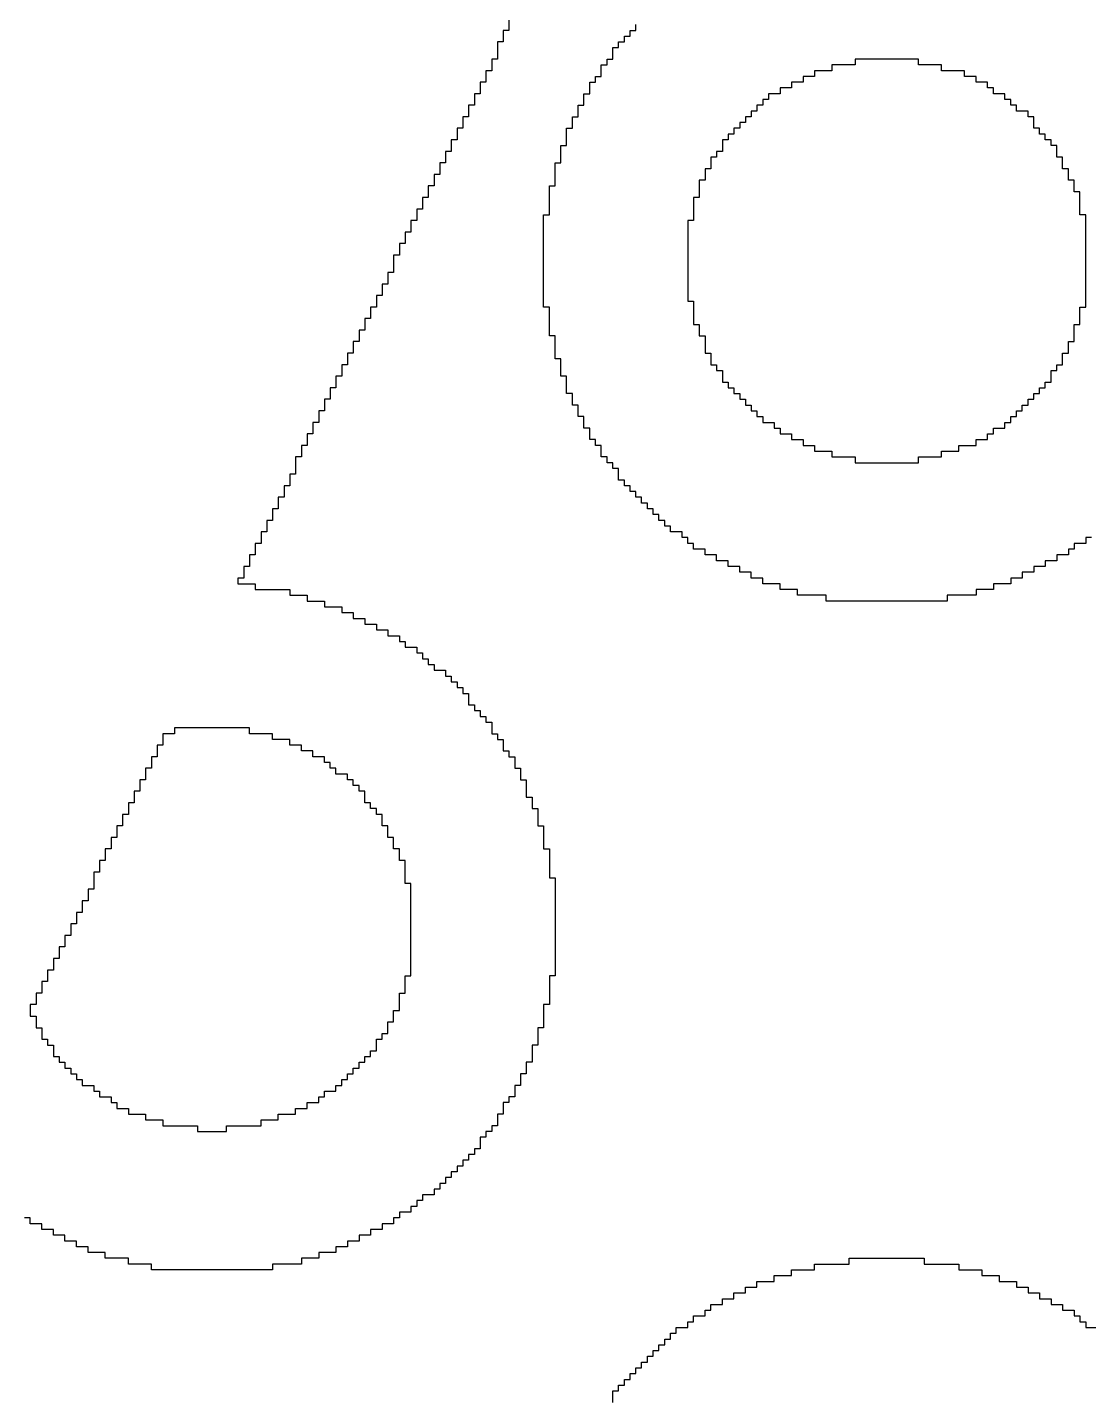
# Model space of a CAD drawing. Header units: inches. Extents: x -0.3 to 9.9, y -0.4 to 5.
# Drawn here: x 2.13596 to 2.16814, y 1.08449 to 1.12612 of the extents above; entities that cross this region are included whole.
import ezdxf

# ---------------------------------------------------------------- set-up
doc = ezdxf.new("R2010")
doc.units = ezdxf.units.IN
doc.header["$MEASUREMENT"] = 0
doc.layers.add('Top Overlay', color=2, linetype='Continuous')

msp = doc.modelspace()

# ---------------------------------------------------------------- linework, layer by layer
at = {"layer": 'Top Overlay'}
for p, q in [((2.150564, 1.126034), (2.150389, 1.126034)), ((2.150389, 1.126034), (2.150389, 1.125684)), ((2.150564, 1.126384), (2.150564, 1.126034)), ((2.154236, 1.125859), (2.154236, 1.126034)), ((2.154236, 1.126034), (2.154411, 1.126034)), ((2.154411, 1.126034), (2.154411, 1.126209)), ((2.150389, 1.125684), (2.150214, 1.125684)), ((2.150214, 1.125684), (2.150214, 1.12516)), ((2.153887, 1.12551), (2.153887, 1.125684)), ((2.153887, 1.125684), (2.154062, 1.125684)), ((2.154062, 1.125684), (2.154062, 1.125859)), ((2.154062, 1.125859), (2.154236, 1.125859)), ((2.153712, 1.12516), (2.153712, 1.12551)), ((2.153712, 1.12551), (2.153887, 1.12551)), ((2.150039, 1.12481), (2.149864, 1.12481)), ((2.149864, 1.12481), (2.149864, 1.12446)), ((2.150214, 1.12516), (2.150039, 1.12516)), ((2.150039, 1.12516), (2.150039, 1.12481)), ((2.153362, 1.124635), (2.153362, 1.124985)), ((2.153362, 1.124985), (2.153537, 1.124985)), ((2.153537, 1.124985), (2.153537, 1.12516)), ((2.153537, 1.12516), (2.153712, 1.12516)), ((2.160358, 1.12481), (2.159833, 1.12481)), ((2.159833, 1.12481), (2.159833, 1.124635)), ((2.161058, 1.124985), (2.160358, 1.124985)), ((2.160358, 1.124985), (2.160358, 1.12481)), ((2.162982, 1.12516), (2.161058, 1.12516)), ((2.161058, 1.12516), (2.161058, 1.124985)), ((2.162982, 1.124985), (2.162982, 1.12516)), ((2.163681, 1.124985), (2.162982, 1.124985)), ((2.163681, 1.12481), (2.163681, 1.124985)), ((2.164381, 1.12481), (2.163681, 1.12481)), ((2.164381, 1.124635), (2.164381, 1.12481)), ((2.149864, 1.12446), (2.149689, 1.12446)), ((2.149689, 1.12446), (2.149689, 1.12411)), ((2.153012, 1.12411), (2.153012, 1.12446)), ((2.153012, 1.12446), (2.153187, 1.12446)), ((2.153187, 1.12446), (2.153187, 1.124635)), ((2.153187, 1.124635), (2.153362, 1.124635)), ((2.159484, 1.12446), (2.159134, 1.12446)), ((2.159134, 1.12446), (2.159134, 1.124285)), ((2.159833, 1.124635), (2.159484, 1.124635)), ((2.159484, 1.124635), (2.159484, 1.12446)), ((2.164731, 1.124635), (2.164381, 1.124635)), ((2.164731, 1.12446), (2.164731, 1.124635)), ((2.165081, 1.12446), (2.164731, 1.12446)), ((2.165081, 1.124285), (2.165081, 1.12446)), ((2.149689, 1.12411), (2.149514, 1.12411)), ((2.149514, 1.12411), (2.149514, 1.123761)), ((2.152837, 1.123761), (2.152837, 1.12411)), ((2.152837, 1.12411), (2.153012, 1.12411)), ((2.158434, 1.123935), (2.158259, 1.123935)), ((2.158259, 1.123935), (2.158259, 1.123761)), ((2.158784, 1.12411), (2.158434, 1.12411)), ((2.158434, 1.12411), (2.158434, 1.123935)), ((2.159134, 1.124285), (2.158784, 1.124285)), ((2.158784, 1.124285), (2.158784, 1.12411)), ((2.165255, 1.124285), (2.165081, 1.124285)), ((2.165255, 1.12411), (2.165255, 1.124285)), ((2.165605, 1.12411), (2.165255, 1.12411)), ((2.165605, 1.123935), (2.165605, 1.12411)), ((2.16578, 1.123935), (2.165605, 1.123935)), ((2.16578, 1.123761), (2.16578, 1.123935)), ((2.149514, 1.123761), (2.149339, 1.123761)), ((2.149339, 1.123761), (2.149339, 1.123411)), ((2.152662, 1.123411), (2.152662, 1.123761)), ((2.152662, 1.123761), (2.152837, 1.123761)), ((2.158084, 1.123586), (2.157909, 1.123586)), ((2.157909, 1.123586), (2.157909, 1.123411)), ((2.158259, 1.123761), (2.158084, 1.123761)), ((2.158084, 1.123761), (2.158084, 1.123586)), ((2.165955, 1.123761), (2.16578, 1.123761)), ((2.165955, 1.123586), (2.165955, 1.123761)), ((2.166305, 1.123586), (2.165955, 1.123586)), ((2.166305, 1.123411), (2.166305, 1.123586)), ((2.149339, 1.123411), (2.149164, 1.123411)), ((2.149164, 1.123411), (2.149164, 1.123061)), ((2.152487, 1.123061), (2.152487, 1.123411)), ((2.152487, 1.123411), (2.152662, 1.123411)), ((2.157735, 1.123236), (2.15756, 1.123236)), ((2.15756, 1.123236), (2.15756, 1.123061)), ((2.157909, 1.123411), (2.157735, 1.123411)), ((2.157735, 1.123411), (2.157735, 1.123236)), ((2.16648, 1.123411), (2.166305, 1.123411)), ((2.16648, 1.123061), (2.16648, 1.123411)), ((2.148989, 1.122711), (2.148814, 1.122711)), ((2.148814, 1.122711), (2.148814, 1.122361)), ((2.149164, 1.123061), (2.148989, 1.123061)), ((2.148989, 1.123061), (2.148989, 1.122711)), ((2.152312, 1.122536), (2.152312, 1.123061)), ((2.152312, 1.123061), (2.152487, 1.123061)), ((2.15721, 1.122711), (2.157035, 1.122711)), ((2.157035, 1.122711), (2.157035, 1.122361)), ((2.157385, 1.122886), (2.15721, 1.122886)), ((2.15721, 1.122886), (2.15721, 1.122711)), ((2.15756, 1.123061), (2.157385, 1.123061)), ((2.157385, 1.123061), (2.157385, 1.122886)), ((2.166655, 1.123061), (2.16648, 1.123061)), ((2.166655, 1.122886), (2.166655, 1.123061)), ((2.166829, 1.122886), (2.166655, 1.122886)), ((2.166829, 1.122711), (2.166829, 1.122886)), ((2.167004, 1.122711), (2.166829, 1.122711)), ((2.167004, 1.122536), (2.167004, 1.122711)), ((2.148814, 1.122361), (2.148639, 1.122361)), ((2.148639, 1.122361), (2.148639, 1.122011)), ((2.152138, 1.122011), (2.152138, 1.122536)), ((2.152138, 1.122536), (2.152312, 1.122536)), ((2.157035, 1.122361), (2.15686, 1.122361)), ((2.15686, 1.122361), (2.15686, 1.122186)), ((2.167179, 1.122536), (2.167004, 1.122536)), ((2.167179, 1.122186), (2.167179, 1.122536)), ((2.148639, 1.122011), (2.148465, 1.122011)), ((2.148465, 1.122011), (2.148465, 1.121662)), ((2.151963, 1.121312), (2.151963, 1.122011)), ((2.151963, 1.122011), (2.152138, 1.122011)), ((2.15686, 1.122186), (2.156685, 1.122186)), ((2.156685, 1.122186), (2.156685, 1.122011)), ((2.156685, 1.122011), (2.156685, 1.121837)), ((2.167354, 1.122186), (2.167179, 1.122186)), ((2.167354, 1.121837), (2.167354, 1.122186)), ((2.148465, 1.121662), (2.14829, 1.121662)), ((2.14829, 1.121662), (2.14829, 1.121312)), ((2.15651, 1.121487), (2.156335, 1.121487)), ((2.156335, 1.121487), (2.156335, 1.120962)), ((2.156685, 1.121837), (2.15651, 1.121837)), ((2.15651, 1.121837), (2.15651, 1.121487)), ((2.167529, 1.121837), (2.167354, 1.121837)), ((2.167529, 1.121487), (2.167529, 1.121837)), ((2.167704, 1.121487), (2.167529, 1.121487)), ((2.167704, 1.121137), (2.167704, 1.121487)), ((2.14829, 1.121312), (2.148115, 1.121312)), ((2.148115, 1.121312), (2.148115, 1.120962)), ((2.151788, 1.120437), (2.151788, 1.121312)), ((2.151788, 1.121312), (2.151963, 1.121312)), ((2.167879, 1.121137), (2.167704, 1.121137)), ((2.167879, 1.120437), (2.167879, 1.121137)), ((2.14794, 1.120612), (2.147765, 1.120612)), ((2.147765, 1.120612), (2.147765, 1.120262)), ((2.148115, 1.120962), (2.14794, 1.120962)), ((2.14794, 1.120962), (2.14794, 1.120612)), ((2.156335, 1.120962), (2.15616, 1.120962)), ((2.15616, 1.120962), (2.15616, 1.120262)), ((2.147765, 1.120262), (2.14759, 1.120262)), ((2.14759, 1.120262), (2.14759, 1.119913)), ((2.151613, 1.117639), (2.151613, 1.120437)), ((2.151613, 1.120437), (2.151788, 1.120437)), ((2.15616, 1.120262), (2.155985, 1.120262)), ((2.155985, 1.120262), (2.155985, 1.117814)), ((2.168054, 1.120437), (2.167879, 1.120437)), ((2.168054, 1.117639), (2.168054, 1.120437)), ((2.14759, 1.119913), (2.147415, 1.119913)), ((2.147415, 1.119913), (2.147415, 1.119563)), ((2.147415, 1.119563), (2.14724, 1.119563)), ((2.14724, 1.119563), (2.14724, 1.119213)), ((2.14724, 1.119213), (2.147065, 1.119213)), ((2.147065, 1.119213), (2.147065, 1.118688)), ((2.147065, 1.118688), (2.146891, 1.118688)), ((2.146891, 1.118688), (2.146891, 1.118338)), ((2.146891, 1.118338), (2.146716, 1.118338)), ((2.146716, 1.118338), (2.146716, 1.117989)), ((2.146716, 1.117989), (2.146541, 1.117989)), ((2.146541, 1.117989), (2.146541, 1.117639)), ((2.155985, 1.117814), (2.15616, 1.117814)), ((2.15616, 1.117814), (2.15616, 1.117114)), ((2.146366, 1.117289), (2.146191, 1.117289)), ((2.146191, 1.117289), (2.146191, 1.116939)), ((2.146541, 1.117639), (2.146366, 1.117639)), ((2.146366, 1.117639), (2.146366, 1.117289)), ((2.151788, 1.117639), (2.151613, 1.117639)), ((2.151788, 1.116764), (2.151788, 1.117639)), ((2.167879, 1.117114), (2.167879, 1.117639)), ((2.167879, 1.117639), (2.168054, 1.117639)), ((2.146191, 1.116939), (2.146016, 1.116939)), ((2.146016, 1.116939), (2.146016, 1.116589)), ((2.15616, 1.117114), (2.156335, 1.117114)), ((2.156335, 1.117114), (2.156335, 1.116764)), ((2.167704, 1.116589), (2.167704, 1.117114)), ((2.167704, 1.117114), (2.167879, 1.117114)), ((2.146016, 1.116589), (2.145841, 1.116589)), ((2.145841, 1.116589), (2.145841, 1.11624)), ((2.151963, 1.116764), (2.151788, 1.116764)), ((2.151963, 1.116065), (2.151963, 1.116764)), ((2.156335, 1.116764), (2.15651, 1.116764)), ((2.15651, 1.116764), (2.15651, 1.11624)), ((2.167529, 1.11624), (2.167529, 1.116589)), ((2.167529, 1.116589), (2.167704, 1.116589)), ((2.145841, 1.11624), (2.145666, 1.11624)), ((2.145666, 1.11624), (2.145666, 1.11589)), ((2.152138, 1.116065), (2.151963, 1.116065)), ((2.152138, 1.11554), (2.152138, 1.116065)), ((2.15651, 1.11624), (2.156685, 1.11624)), ((2.156685, 1.11624), (2.156685, 1.11589)), ((2.167354, 1.11589), (2.167354, 1.11624)), ((2.167354, 1.11624), (2.167529, 1.11624)), ((2.145666, 1.11589), (2.145491, 1.11589)), ((2.145491, 1.11589), (2.145491, 1.11554)), ((2.156685, 1.11589), (2.15686, 1.11589)), ((2.15686, 1.11589), (2.15686, 1.115715)), ((2.15686, 1.115715), (2.157035, 1.115715)), ((2.157035, 1.115715), (2.157035, 1.115365)), ((2.167004, 1.115365), (2.167004, 1.115715)), ((2.167004, 1.115715), (2.167179, 1.115715)), ((2.167179, 1.115715), (2.167179, 1.11589)), ((2.167179, 1.11589), (2.167354, 1.11589)), ((2.145316, 1.11519), (2.145141, 1.11519)), ((2.145141, 1.11519), (2.145141, 1.11484)), ((2.145491, 1.11554), (2.145316, 1.11554)), ((2.145316, 1.11554), (2.145316, 1.11519)), ((2.152312, 1.11554), (2.152138, 1.11554)), ((2.152312, 1.115015), (2.152312, 1.11554)), ((2.157035, 1.115365), (2.15721, 1.115365)), ((2.15721, 1.115365), (2.15721, 1.11519)), ((2.15721, 1.11519), (2.157385, 1.11519)), ((2.157385, 1.11519), (2.157385, 1.115015)), ((2.166655, 1.115015), (2.166655, 1.11519)), ((2.166655, 1.11519), (2.166829, 1.11519)), ((2.166829, 1.11519), (2.166829, 1.115365)), ((2.166829, 1.115365), (2.167004, 1.115365)), ((2.145141, 1.11484), (2.144967, 1.11484)), ((2.144967, 1.11484), (2.144967, 1.114491)), ((2.152487, 1.115015), (2.152312, 1.115015)), ((2.152487, 1.114666), (2.152487, 1.115015)), ((2.157385, 1.115015), (2.15756, 1.115015)), ((2.15756, 1.115015), (2.15756, 1.11484)), ((2.15756, 1.11484), (2.157735, 1.11484)), ((2.157735, 1.11484), (2.157735, 1.114666)), ((2.166305, 1.114666), (2.166305, 1.11484)), ((2.166305, 1.11484), (2.16648, 1.11484)), ((2.16648, 1.11484), (2.16648, 1.115015)), ((2.16648, 1.115015), (2.166655, 1.115015)), ((2.144967, 1.114491), (2.144792, 1.114491)), ((2.144792, 1.114491), (2.144792, 1.114141)), ((2.152662, 1.114666), (2.152487, 1.114666)), ((2.152662, 1.114316), (2.152662, 1.114666)), ((2.157735, 1.114666), (2.157909, 1.114666)), ((2.157909, 1.114666), (2.157909, 1.114491)), ((2.157909, 1.114491), (2.158084, 1.114491)), ((2.158084, 1.114491), (2.158084, 1.114316)), ((2.165955, 1.114316), (2.165955, 1.114491)), ((2.165955, 1.114491), (2.16613, 1.114491)), ((2.16613, 1.114491), (2.16613, 1.114666)), ((2.16613, 1.114666), (2.166305, 1.114666)), ((2.144792, 1.114141), (2.144617, 1.114141)), ((2.144617, 1.114141), (2.144617, 1.113791)), ((2.152837, 1.114316), (2.152662, 1.114316)), ((2.152837, 1.113966), (2.152837, 1.114316)), ((2.153012, 1.113966), (2.152837, 1.113966)), ((2.153012, 1.113616), (2.153012, 1.113966)), ((2.158084, 1.114316), (2.158259, 1.114316)), ((2.158259, 1.114316), (2.158259, 1.114141)), ((2.158259, 1.114141), (2.158609, 1.114141)), ((2.158609, 1.114141), (2.158609, 1.113966)), ((2.158609, 1.113966), (2.158784, 1.113966)), ((2.158784, 1.113966), (2.158784, 1.113791)), ((2.165255, 1.113791), (2.165255, 1.113966)), ((2.165255, 1.113966), (2.165605, 1.113966)), ((2.165605, 1.113966), (2.165605, 1.114141)), ((2.165605, 1.114141), (2.16578, 1.114141)), ((2.16578, 1.114141), (2.16578, 1.114316)), ((2.16578, 1.114316), (2.165955, 1.114316)), ((2.144617, 1.113791), (2.144442, 1.113791)), ((2.144442, 1.113791), (2.144442, 1.113441)), ((2.153187, 1.113616), (2.153012, 1.113616)), ((2.153187, 1.113441), (2.153187, 1.113616)), ((2.158784, 1.113791), (2.159134, 1.113791)), ((2.159134, 1.113791), (2.159134, 1.113616)), ((2.159134, 1.113616), (2.159484, 1.113616)), ((2.159484, 1.113616), (2.159484, 1.113441)), ((2.164731, 1.113441), (2.164731, 1.113616)), ((2.164731, 1.113616), (2.165081, 1.113616)), ((2.165081, 1.113616), (2.165081, 1.113791)), ((2.165081, 1.113791), (2.165255, 1.113791)), ((2.144442, 1.113441), (2.144267, 1.113441)), ((2.144267, 1.113441), (2.144267, 1.113091)), ((2.153362, 1.113441), (2.153187, 1.113441)), ((2.153362, 1.113091), (2.153362, 1.113441)), ((2.159484, 1.113441), (2.159833, 1.113441)), ((2.159833, 1.113441), (2.159833, 1.113266)), ((2.159833, 1.113266), (2.160358, 1.113266)), ((2.160358, 1.113266), (2.160358, 1.113091)), ((2.163681, 1.113091), (2.163681, 1.113266)), ((2.163681, 1.113266), (2.164206, 1.113266)), ((2.164206, 1.113266), (2.164206, 1.113441)), ((2.164206, 1.113441), (2.164731, 1.113441)), ((2.144267, 1.113091), (2.144092, 1.113091)), ((2.144092, 1.113091), (2.144092, 1.112567)), ((2.153537, 1.113091), (2.153362, 1.113091)), ((2.153537, 1.112917), (2.153537, 1.113091)), ((2.153712, 1.112917), (2.153537, 1.112917)), ((2.153712, 1.112742), (2.153712, 1.112917)), ((2.153887, 1.112742), (2.153712, 1.112742)), ((2.153887, 1.112392), (2.153887, 1.112742)), ((2.160358, 1.113091), (2.161058, 1.113091)), ((2.161058, 1.113091), (2.161058, 1.112917)), ((2.161058, 1.112917), (2.162982, 1.112917)), ((2.162982, 1.112917), (2.162982, 1.113091)), ((2.162982, 1.113091), (2.163681, 1.113091)), ((2.144092, 1.112567), (2.143917, 1.112567)), ((2.143917, 1.112567), (2.143917, 1.112217)), ((2.154062, 1.112392), (2.153887, 1.112392)), ((2.154062, 1.112217), (2.154062, 1.112392)), ((2.143742, 1.111867), (2.143567, 1.111867)), ((2.143567, 1.111867), (2.143567, 1.111517)), ((2.143917, 1.112217), (2.143742, 1.112217)), ((2.143742, 1.112217), (2.143742, 1.111867)), ((2.154236, 1.112217), (2.154062, 1.112217)), ((2.154236, 1.112042), (2.154236, 1.112217)), ((2.154411, 1.112042), (2.154236, 1.112042)), ((2.154411, 1.111867), (2.154411, 1.112042)), ((2.154586, 1.111867), (2.154411, 1.111867)), ((2.154586, 1.111692), (2.154586, 1.111867)), ((2.143567, 1.111517), (2.143392, 1.111517)), ((2.143392, 1.111517), (2.143392, 1.111168)), ((2.154761, 1.111692), (2.154586, 1.111692)), ((2.154761, 1.111517), (2.154761, 1.111692)), ((2.154936, 1.111517), (2.154761, 1.111517)), ((2.154936, 1.111342), (2.154936, 1.111517)), ((2.143392, 1.111168), (2.143217, 1.111168)), ((2.143217, 1.111168), (2.143217, 1.110818)), ((2.155111, 1.111342), (2.154936, 1.111342)), ((2.155111, 1.111168), (2.155111, 1.111342)), ((2.155286, 1.111168), (2.155111, 1.111168)), ((2.155286, 1.110993), (2.155286, 1.111168)), ((2.143217, 1.110818), (2.143043, 1.110818)), ((2.143043, 1.110818), (2.143043, 1.110468)), ((2.155461, 1.110993), (2.155286, 1.110993)), ((2.155461, 1.110818), (2.155461, 1.110993)), ((2.155811, 1.110818), (2.155461, 1.110818)), ((2.155811, 1.110643), (2.155811, 1.110818)), ((2.155985, 1.110643), (2.155811, 1.110643)), ((2.155985, 1.110468), (2.155985, 1.110643)), ((2.168229, 1.110643), (2.168054, 1.110643)), ((2.168054, 1.110643), (2.168054, 1.110468)), ((2.143043, 1.110468), (2.142868, 1.110468)), ((2.142868, 1.110468), (2.142868, 1.110118)), ((2.15616, 1.110468), (2.155985, 1.110468)), ((2.15616, 1.110293), (2.15616, 1.110468)), ((2.15651, 1.110293), (2.15616, 1.110293)), ((2.15651, 1.110118), (2.15651, 1.110293)), ((2.167704, 1.110293), (2.167529, 1.110293)), ((2.167529, 1.110293), (2.167529, 1.110118)), ((2.168054, 1.110468), (2.167704, 1.110468)), ((2.167704, 1.110468), (2.167704, 1.110293)), ((2.142868, 1.110118), (2.142693, 1.110118)), ((2.142693, 1.110118), (2.142693, 1.109768)), ((2.15686, 1.110118), (2.15651, 1.110118)), ((2.15686, 1.109943), (2.15686, 1.110118)), ((2.15721, 1.109943), (2.15686, 1.109943)), ((2.15721, 1.109768), (2.15721, 1.109943)), ((2.167179, 1.109943), (2.166829, 1.109943)), ((2.166829, 1.109943), (2.166829, 1.109768)), ((2.167529, 1.110118), (2.167179, 1.110118)), ((2.167179, 1.110118), (2.167179, 1.109943)), ((2.142518, 1.109418), (2.142343, 1.109418)), ((2.142343, 1.109418), (2.142343, 1.109244)), ((2.142693, 1.109768), (2.142518, 1.109768)), ((2.142518, 1.109768), (2.142518, 1.109418)), ((2.15756, 1.109768), (2.15721, 1.109768)), ((2.15756, 1.109593), (2.15756, 1.109768)), ((2.157909, 1.109593), (2.15756, 1.109593)), ((2.157909, 1.109418), (2.157909, 1.109593)), ((2.158259, 1.109418), (2.157909, 1.109418)), ((2.158259, 1.109244), (2.158259, 1.109418)), ((2.16613, 1.109418), (2.16578, 1.109418)), ((2.16578, 1.109418), (2.16578, 1.109244)), ((2.16648, 1.109593), (2.16613, 1.109593)), ((2.16613, 1.109593), (2.16613, 1.109418)), ((2.166829, 1.109768), (2.16648, 1.109768)), ((2.16648, 1.109768), (2.16648, 1.109593)), ((2.142343, 1.109244), (2.142868, 1.109244)), ((2.142868, 1.109244), (2.142868, 1.109069)), ((2.142868, 1.109069), (2.143917, 1.109069)), ((2.143917, 1.109069), (2.143917, 1.108894)), ((2.158784, 1.109244), (2.158259, 1.109244)), ((2.158784, 1.109069), (2.158784, 1.109244)), ((2.159309, 1.109069), (2.158784, 1.109069)), ((2.159309, 1.108894), (2.159309, 1.109069)), ((2.165255, 1.109069), (2.164731, 1.109069)), ((2.164731, 1.109069), (2.164731, 1.108894)), ((2.16578, 1.109244), (2.165255, 1.109244)), ((2.165255, 1.109244), (2.165255, 1.109069)), ((2.143917, 1.108894), (2.144442, 1.108894)), ((2.144442, 1.108894), (2.144442, 1.108719)), ((2.144442, 1.108719), (2.144967, 1.108719)), ((2.144967, 1.108719), (2.144967, 1.108544)), ((2.144967, 1.108544), (2.145491, 1.108544)), ((2.145491, 1.108544), (2.145491, 1.108369)), ((2.160183, 1.108894), (2.159309, 1.108894)), ((2.160183, 1.108719), (2.160183, 1.108894)), ((2.163856, 1.108719), (2.160183, 1.108719)), ((2.164731, 1.108894), (2.163856, 1.108894)), ((2.163856, 1.108894), (2.163856, 1.108719)), ((2.145491, 1.108369), (2.145841, 1.108369)), ((2.145841, 1.108369), (2.145841, 1.108194)), ((2.145841, 1.108194), (2.146191, 1.108194)), ((2.146191, 1.108194), (2.146191, 1.108019)), ((2.146191, 1.108019), (2.146541, 1.108019)), ((2.146541, 1.108019), (2.146541, 1.107844)), ((2.146541, 1.107844), (2.146891, 1.107844)), ((2.146891, 1.107844), (2.146891, 1.107669)), ((2.146891, 1.107669), (2.14724, 1.107669)), ((2.14724, 1.107669), (2.14724, 1.107495)), ((2.14724, 1.107495), (2.147415, 1.107495)), ((2.147415, 1.107495), (2.147415, 1.10732)), ((2.147415, 1.10732), (2.147765, 1.10732)), ((2.147765, 1.10732), (2.147765, 1.107145)), ((2.147765, 1.107145), (2.14794, 1.107145)), ((2.14794, 1.107145), (2.14794, 1.10697)), ((2.14794, 1.10697), (2.148115, 1.10697)), ((2.148115, 1.10697), (2.148115, 1.106795)), ((2.148115, 1.106795), (2.14829, 1.106795)), ((2.14829, 1.106795), (2.14829, 1.10662)), ((2.14829, 1.10662), (2.148639, 1.10662)), ((2.148639, 1.10662), (2.148639, 1.106445)), ((2.148639, 1.106445), (2.148814, 1.106445)), ((2.148814, 1.106445), (2.148814, 1.10627)), ((2.148814, 1.10627), (2.148989, 1.10627)), ((2.148989, 1.10627), (2.148989, 1.106095)), ((2.148989, 1.106095), (2.149164, 1.106095)), ((2.149164, 1.106095), (2.149164, 1.10592)), ((2.149164, 1.10592), (2.149339, 1.10592)), ((2.149339, 1.10592), (2.149339, 1.105571)), ((2.149339, 1.105571), (2.149514, 1.105571)), ((2.149514, 1.105571), (2.149514, 1.105396)), ((2.149514, 1.105396), (2.149689, 1.105396)), ((2.149689, 1.105396), (2.149689, 1.105221)), ((2.149689, 1.105221), (2.149864, 1.105221)), ((2.149864, 1.105221), (2.149864, 1.105046)), ((2.142693, 1.104871), (2.140419, 1.104871)), ((2.140419, 1.104871), (2.140419, 1.104696)), ((2.142693, 1.104696), (2.142693, 1.104871)), ((2.149864, 1.105046), (2.150039, 1.105046)), ((2.150039, 1.105046), (2.150039, 1.104696)), ((2.140419, 1.104696), (2.140069, 1.104696)), ((2.140069, 1.104696), (2.140069, 1.104346)), ((2.143392, 1.104696), (2.142693, 1.104696)), ((2.143392, 1.104521), (2.143392, 1.104696)), ((2.143917, 1.104521), (2.143392, 1.104521)), ((2.143917, 1.104346), (2.143917, 1.104521)), ((2.150039, 1.104696), (2.150214, 1.104696)), ((2.150214, 1.104696), (2.150214, 1.104521)), ((2.150214, 1.104521), (2.150389, 1.104521)), ((2.150389, 1.104521), (2.150389, 1.104171)), ((2.139894, 1.103996), (2.139719, 1.103996)), ((2.139719, 1.103996), (2.139719, 1.103647)), ((2.140069, 1.104346), (2.139894, 1.104346)), ((2.139894, 1.104346), (2.139894, 1.103996)), ((2.144267, 1.104346), (2.143917, 1.104346)), ((2.144267, 1.104171), (2.144267, 1.104346)), ((2.144617, 1.104171), (2.144267, 1.104171)), ((2.144617, 1.103996), (2.144617, 1.104171)), ((2.144967, 1.103996), (2.144617, 1.103996)), ((2.144967, 1.103822), (2.144967, 1.103996)), ((2.150389, 1.104171), (2.150564, 1.104171)), ((2.150564, 1.104171), (2.150564, 1.103996)), ((2.150564, 1.103996), (2.150738, 1.103996)), ((2.150738, 1.103996), (2.150738, 1.103647)), ((2.139719, 1.103647), (2.139544, 1.103647)), ((2.139544, 1.103647), (2.139544, 1.103297)), ((2.145141, 1.103822), (2.144967, 1.103822)), ((2.145141, 1.103647), (2.145141, 1.103822)), ((2.145316, 1.103647), (2.145141, 1.103647)), ((2.145316, 1.103472), (2.145316, 1.103647)), ((2.150738, 1.103647), (2.150913, 1.103647)), ((2.150913, 1.103647), (2.150913, 1.103297)), ((2.139544, 1.103297), (2.13937, 1.103297)), ((2.13937, 1.103297), (2.13937, 1.102947)), ((2.145666, 1.103472), (2.145316, 1.103472)), ((2.145666, 1.103297), (2.145666, 1.103472)), ((2.145841, 1.103297), (2.145666, 1.103297)), ((2.145841, 1.103122), (2.145841, 1.103297)), ((2.146016, 1.103122), (2.145841, 1.103122)), ((2.146016, 1.102947), (2.146016, 1.103122)), ((2.150913, 1.103297), (2.151088, 1.103297)), ((2.151088, 1.103297), (2.151088, 1.102772)), ((2.13937, 1.102947), (2.139195, 1.102947)), ((2.139195, 1.102947), (2.139195, 1.102597)), ((2.146191, 1.102947), (2.146016, 1.102947)), ((2.146191, 1.102597), (2.146191, 1.102947)), ((2.151088, 1.102772), (2.151263, 1.102772)), ((2.151263, 1.102772), (2.151263, 1.102422)), ((2.139195, 1.102597), (2.13902, 1.102597)), ((2.13902, 1.102597), (2.13902, 1.102247)), ((2.146366, 1.102597), (2.146191, 1.102597)), ((2.146366, 1.102422), (2.146366, 1.102597)), ((2.146541, 1.102422), (2.146366, 1.102422)), ((2.146541, 1.102247), (2.146541, 1.102422)), ((2.151263, 1.102422), (2.151438, 1.102422)), ((2.151438, 1.102422), (2.151438, 1.101898)), ((2.138845, 1.101898), (2.13867, 1.101898)), ((2.13867, 1.101898), (2.13867, 1.101548)), ((2.13902, 1.102247), (2.138845, 1.102247)), ((2.138845, 1.102247), (2.138845, 1.101898)), ((2.146716, 1.102247), (2.146541, 1.102247)), ((2.146716, 1.101898), (2.146716, 1.102247)), ((2.146891, 1.101898), (2.146716, 1.101898)), ((2.146891, 1.101548), (2.146891, 1.101898)), ((2.151438, 1.101898), (2.151613, 1.101898)), ((2.151613, 1.101898), (2.151613, 1.101198)), ((2.13867, 1.101548), (2.138495, 1.101548)), ((2.138495, 1.101548), (2.138495, 1.101198)), ((2.147065, 1.101548), (2.146891, 1.101548)), ((2.147065, 1.101198), (2.147065, 1.101548)), ((2.138495, 1.101198), (2.13832, 1.101198)), ((2.13832, 1.101198), (2.13832, 1.100848)), ((2.14724, 1.101198), (2.147065, 1.101198)), ((2.14724, 1.100848), (2.14724, 1.101198)), ((2.151613, 1.101198), (2.151788, 1.101198)), ((2.151788, 1.101198), (2.151788, 1.100323)), ((2.13832, 1.100848), (2.138145, 1.100848)), ((2.138145, 1.100848), (2.138145, 1.100498)), ((2.147415, 1.100848), (2.14724, 1.100848)), ((2.147415, 1.100148), (2.147415, 1.100848)), ((2.138145, 1.100498), (2.13797, 1.100498)), ((2.13797, 1.100498), (2.13797, 1.099974)), ((2.151788, 1.100323), (2.151963, 1.100323)), ((2.151963, 1.100323), (2.151963, 1.09735)), ((2.13797, 1.099974), (2.137796, 1.099974)), ((2.137796, 1.099974), (2.137796, 1.099624)), ((2.14759, 1.100148), (2.147415, 1.100148)), ((2.14759, 1.09735), (2.14759, 1.100148)), ((2.137796, 1.099624), (2.137621, 1.099624)), ((2.137621, 1.099624), (2.137621, 1.099274)), ((2.137621, 1.099274), (2.137446, 1.099274)), ((2.137446, 1.099274), (2.137446, 1.098924)), ((2.137271, 1.098574), (2.137096, 1.098574)), ((2.137096, 1.098574), (2.137096, 1.098225)), ((2.137446, 1.098924), (2.137271, 1.098924)), ((2.137271, 1.098924), (2.137271, 1.098574)), ((2.137096, 1.098225), (2.136921, 1.098225)), ((2.136921, 1.098225), (2.136921, 1.097875)), ((2.136921, 1.097875), (2.136746, 1.097875)), ((2.136746, 1.097875), (2.136746, 1.097525)), ((2.136746, 1.097525), (2.136571, 1.097525)), ((2.136571, 1.097525), (2.136571, 1.097175)), ((2.147415, 1.096825), (2.147415, 1.09735)), ((2.147415, 1.09735), (2.14759, 1.09735)), ((2.151963, 1.09735), (2.151788, 1.09735)), ((2.151788, 1.09735), (2.151788, 1.096476)), ((2.136571, 1.097175), (2.136396, 1.097175)), ((2.136396, 1.097175), (2.136396, 1.096825)), ((2.136221, 1.096476), (2.136046, 1.096476)), ((2.136046, 1.096476), (2.136046, 1.096126)), ((2.136396, 1.096825), (2.136221, 1.096825)), ((2.136221, 1.096825), (2.136221, 1.096476)), ((2.14724, 1.096301), (2.14724, 1.096825)), ((2.14724, 1.096825), (2.147415, 1.096825)), ((2.151788, 1.096476), (2.151613, 1.096476)), ((2.151613, 1.096476), (2.151613, 1.095776)), ((2.136046, 1.096126), (2.136221, 1.096126)), ((2.136221, 1.096126), (2.136221, 1.095776)), ((2.147065, 1.095951), (2.147065, 1.096301)), ((2.147065, 1.096301), (2.14724, 1.096301)), ((2.136221, 1.095776), (2.136396, 1.095776)), ((2.136396, 1.095776), (2.136396, 1.095426)), ((2.146891, 1.095601), (2.146891, 1.095951)), ((2.146891, 1.095951), (2.147065, 1.095951)), ((2.151613, 1.095776), (2.151438, 1.095776)), ((2.151438, 1.095776), (2.151438, 1.095251)), ((2.136396, 1.095426), (2.136571, 1.095426)), ((2.136571, 1.095426), (2.136571, 1.095251)), ((2.136571, 1.095251), (2.136746, 1.095251)), ((2.136746, 1.095251), (2.136746, 1.094901)), ((2.146541, 1.095076), (2.146541, 1.095426)), ((2.146541, 1.095426), (2.146716, 1.095426)), ((2.146716, 1.095426), (2.146716, 1.095601)), ((2.146716, 1.095601), (2.146891, 1.095601)), ((2.151438, 1.095251), (2.151263, 1.095251)), ((2.151263, 1.095251), (2.151263, 1.094726)), ((2.136746, 1.094901), (2.136921, 1.094901)), ((2.136921, 1.094901), (2.136921, 1.094726)), ((2.146191, 1.094726), (2.146191, 1.094901)), ((2.146191, 1.094901), (2.146366, 1.094901)), ((2.146366, 1.094901), (2.146366, 1.095076)), ((2.146366, 1.095076), (2.146541, 1.095076)), ((2.136921, 1.094726), (2.137096, 1.094726)), ((2.137096, 1.094726), (2.137096, 1.094552)), ((2.137096, 1.094552), (2.137271, 1.094552)), ((2.137271, 1.094552), (2.137271, 1.094377)), ((2.137271, 1.094377), (2.137446, 1.094377)), ((2.137446, 1.094377), (2.137446, 1.094202)), ((2.145666, 1.094202), (2.145666, 1.094377)), ((2.145666, 1.094377), (2.145841, 1.094377)), ((2.145841, 1.094377), (2.145841, 1.094552)), ((2.145841, 1.094552), (2.146016, 1.094552)), ((2.146016, 1.094552), (2.146016, 1.094726)), ((2.146016, 1.094726), (2.146191, 1.094726)), ((2.151088, 1.094377), (2.150913, 1.094377)), ((2.150913, 1.094377), (2.150913, 1.094027)), ((2.151263, 1.094726), (2.151088, 1.094726)), ((2.151088, 1.094726), (2.151088, 1.094377)), ((2.137446, 1.094202), (2.137621, 1.094202)), ((2.137621, 1.094202), (2.137621, 1.094027)), ((2.137621, 1.094027), (2.13797, 1.094027)), ((2.13797, 1.094027), (2.13797, 1.093852)), ((2.145316, 1.093852), (2.145316, 1.094027)), ((2.145316, 1.094027), (2.145491, 1.094027)), ((2.145491, 1.094027), (2.145491, 1.094202)), ((2.145491, 1.094202), (2.145666, 1.094202)), ((2.150913, 1.094027), (2.150738, 1.094027)), ((2.150738, 1.094027), (2.150738, 1.093677)), ((2.13797, 1.093852), (2.138145, 1.093852)), ((2.138145, 1.093852), (2.138145, 1.093677)), ((2.138145, 1.093677), (2.138495, 1.093677)), ((2.138495, 1.093677), (2.138495, 1.093502)), ((2.144792, 1.093502), (2.144792, 1.093677)), ((2.144792, 1.093677), (2.144967, 1.093677)), ((2.144967, 1.093677), (2.144967, 1.093852)), ((2.144967, 1.093852), (2.145316, 1.093852)), ((2.150738, 1.093677), (2.150564, 1.093677)), ((2.150564, 1.093677), (2.150564, 1.093502)), ((2.138495, 1.093502), (2.13867, 1.093502)), ((2.13867, 1.093502), (2.13867, 1.093327)), ((2.13867, 1.093327), (2.13902, 1.093327)), ((2.13902, 1.093327), (2.13902, 1.093152)), ((2.13902, 1.093152), (2.139544, 1.093152)), ((2.139544, 1.093152), (2.139544, 1.092977)), ((2.143567, 1.092977), (2.143567, 1.093152)), ((2.143567, 1.093152), (2.144092, 1.093152)), ((2.144092, 1.093152), (2.144092, 1.093327)), ((2.144092, 1.093327), (2.144442, 1.093327)), ((2.144442, 1.093327), (2.144442, 1.093502)), ((2.144442, 1.093502), (2.144792, 1.093502)), ((2.150389, 1.093152), (2.150214, 1.093152)), ((2.150214, 1.093152), (2.150214, 1.092803)), ((2.150564, 1.093502), (2.150389, 1.093502)), ((2.150389, 1.093502), (2.150389, 1.093152)), ((2.139544, 1.092977), (2.140069, 1.092977)), ((2.140069, 1.092977), (2.140069, 1.092803)), ((2.140069, 1.092803), (2.141119, 1.092803)), ((2.141119, 1.092803), (2.141119, 1.092628)), ((2.141993, 1.092628), (2.141993, 1.092803)), ((2.141993, 1.092803), (2.143043, 1.092803)), ((2.143043, 1.092803), (2.143043, 1.092977)), ((2.143043, 1.092977), (2.143567, 1.092977)), ((2.150214, 1.092803), (2.150039, 1.092803)), ((2.150039, 1.092803), (2.150039, 1.092628)), ((2.141119, 1.092628), (2.141993, 1.092628)), ((2.149864, 1.092453), (2.149689, 1.092453)), ((2.149689, 1.092453), (2.149689, 1.092103)), ((2.150039, 1.092628), (2.149864, 1.092628)), ((2.149864, 1.092628), (2.149864, 1.092453)), ((2.149514, 1.091928), (2.149339, 1.091928)), ((2.149339, 1.091928), (2.149339, 1.091753)), ((2.149689, 1.092103), (2.149514, 1.092103)), ((2.149514, 1.092103), (2.149514, 1.091928)), ((2.149164, 1.091578), (2.148989, 1.091578)), ((2.148989, 1.091578), (2.148989, 1.091403)), ((2.149339, 1.091753), (2.149164, 1.091753)), ((2.149164, 1.091753), (2.149164, 1.091578)), ((2.148639, 1.091053), (2.148465, 1.091053)), ((2.148465, 1.091053), (2.148465, 1.090879)), ((2.148814, 1.091228), (2.148639, 1.091228)), ((2.148639, 1.091228), (2.148639, 1.091053)), ((2.148989, 1.091403), (2.148814, 1.091403)), ((2.148814, 1.091403), (2.148814, 1.091228)), ((2.14829, 1.090704), (2.14794, 1.090704)), ((2.14794, 1.090704), (2.14794, 1.090529)), ((2.148465, 1.090879), (2.14829, 1.090879)), ((2.14829, 1.090879), (2.14829, 1.090704)), ((2.147765, 1.090354), (2.14759, 1.090354)), ((2.14759, 1.090354), (2.14759, 1.090179)), ((2.14794, 1.090529), (2.147765, 1.090529)), ((2.147765, 1.090529), (2.147765, 1.090354)), ((2.136046, 1.090004), (2.135871, 1.090004)), ((2.136046, 1.089829), (2.136046, 1.090004)), ((2.136396, 1.089829), (2.136046, 1.089829)), ((2.136396, 1.089654), (2.136396, 1.089829)), ((2.147065, 1.089829), (2.146716, 1.089829)), ((2.146716, 1.089829), (2.146716, 1.089654)), ((2.14724, 1.090004), (2.147065, 1.090004)), ((2.147065, 1.090004), (2.147065, 1.089829)), ((2.14759, 1.090179), (2.14724, 1.090179)), ((2.14724, 1.090179), (2.14724, 1.090004)), ((2.136746, 1.089654), (2.136396, 1.089654)), ((2.136746, 1.089479), (2.136746, 1.089654)), ((2.137096, 1.089479), (2.136746, 1.089479)), ((2.137096, 1.089304), (2.137096, 1.089479)), ((2.146366, 1.089479), (2.146016, 1.089479)), ((2.146016, 1.089479), (2.146016, 1.089304)), ((2.146716, 1.089654), (2.146366, 1.089654)), ((2.146366, 1.089654), (2.146366, 1.089479)), ((2.137446, 1.089304), (2.137096, 1.089304)), ((2.137446, 1.08913), (2.137446, 1.089304)), ((2.137796, 1.08913), (2.137446, 1.08913)), ((2.137796, 1.088955), (2.137796, 1.08913)), ((2.145666, 1.08913), (2.145316, 1.08913)), ((2.145316, 1.08913), (2.145316, 1.088955)), ((2.146016, 1.089304), (2.145666, 1.089304)), ((2.145666, 1.089304), (2.145666, 1.08913)), ((2.13832, 1.088955), (2.137796, 1.088955)), ((2.13832, 1.08878), (2.13832, 1.088955)), ((2.13902, 1.08878), (2.13832, 1.08878)), ((2.13902, 1.088605), (2.13902, 1.08878)), ((2.139719, 1.088605), (2.13902, 1.088605)), ((2.139719, 1.08843), (2.139719, 1.088605)), ((2.144267, 1.088605), (2.143392, 1.088605)), ((2.143392, 1.088605), (2.143392, 1.08843)), ((2.144792, 1.08878), (2.144267, 1.08878)), ((2.144267, 1.08878), (2.144267, 1.088605)), ((2.145316, 1.088955), (2.144792, 1.088955)), ((2.144792, 1.088955), (2.144792, 1.08878)), ((2.159833, 1.08843), (2.159833, 1.088605)), ((2.159833, 1.088605), (2.160883, 1.088605)), ((2.160883, 1.088605), (2.160883, 1.08878)), ((2.160883, 1.08878), (2.163156, 1.08878)), ((2.163156, 1.08878), (2.163156, 1.088605)), ((2.163156, 1.088605), (2.164206, 1.088605)), ((2.164206, 1.088605), (2.164206, 1.08843)), ((2.143392, 1.08843), (2.139719, 1.08843)), ((2.158609, 1.08808), (2.158609, 1.088255)), ((2.158609, 1.088255), (2.159134, 1.088255)), ((2.159134, 1.088255), (2.159134, 1.08843)), ((2.159134, 1.08843), (2.159833, 1.08843)), ((2.164206, 1.08843), (2.164906, 1.08843)), ((2.164906, 1.08843), (2.164906, 1.088255)), ((2.164906, 1.088255), (2.16543, 1.088255)), ((2.16543, 1.088255), (2.16543, 1.08808)), ((2.157385, 1.087555), (2.157385, 1.08773)), ((2.157385, 1.08773), (2.157735, 1.08773)), ((2.157735, 1.08773), (2.157735, 1.087905)), ((2.157735, 1.087905), (2.158084, 1.087905)), ((2.158084, 1.087905), (2.158084, 1.08808)), ((2.158084, 1.08808), (2.158609, 1.08808)), ((2.16543, 1.08808), (2.165955, 1.08808)), ((2.165955, 1.08808), (2.165955, 1.087905)), ((2.165955, 1.087905), (2.166305, 1.087905)), ((2.166305, 1.087905), (2.166305, 1.08773)), ((2.166305, 1.08773), (2.166655, 1.08773)), ((2.166655, 1.08773), (2.166655, 1.087555)), ((2.156685, 1.087206), (2.156685, 1.087381)), ((2.156685, 1.087381), (2.157035, 1.087381)), ((2.157035, 1.087381), (2.157035, 1.087555)), ((2.157035, 1.087555), (2.157385, 1.087555)), ((2.166655, 1.087555), (2.167004, 1.087555)), ((2.167004, 1.087555), (2.167004, 1.087381)), ((2.167004, 1.087381), (2.167354, 1.087381)), ((2.167354, 1.087381), (2.167354, 1.087206)), ((2.15616, 1.086856), (2.15616, 1.087031)), ((2.15616, 1.087031), (2.15651, 1.087031)), ((2.15651, 1.087031), (2.15651, 1.087206)), ((2.15651, 1.087206), (2.156685, 1.087206)), ((2.167354, 1.087206), (2.167704, 1.087206)), ((2.167704, 1.087206), (2.167704, 1.087031)), ((2.167704, 1.087031), (2.167879, 1.087031)), ((2.167879, 1.087031), (2.167879, 1.086856)), ((2.155461, 1.086331), (2.155461, 1.086506)), ((2.155461, 1.086506), (2.155636, 1.086506)), ((2.155636, 1.086506), (2.155636, 1.086681)), ((2.155636, 1.086681), (2.155985, 1.086681)), ((2.155985, 1.086681), (2.155985, 1.086856)), ((2.155985, 1.086856), (2.15616, 1.086856)), ((2.167879, 1.086856), (2.168054, 1.086856)), ((2.168054, 1.086856), (2.168054, 1.086681)), ((2.168054, 1.086681), (2.168404, 1.086681)), ((2.155111, 1.085981), (2.155111, 1.086156)), ((2.155111, 1.086156), (2.155286, 1.086156)), ((2.155286, 1.086156), (2.155286, 1.086331)), ((2.155286, 1.086331), (2.155461, 1.086331)), ((2.154761, 1.085632), (2.154761, 1.085806)), ((2.154761, 1.085806), (2.154936, 1.085806)), ((2.154936, 1.085806), (2.154936, 1.085981)), ((2.154936, 1.085981), (2.155111, 1.085981)), ((2.154236, 1.085107), (2.154236, 1.085282)), ((2.154236, 1.085282), (2.154411, 1.085282)), ((2.154411, 1.085282), (2.154411, 1.085457)), ((2.154411, 1.085457), (2.154586, 1.085457)), ((2.154586, 1.085457), (2.154586, 1.085632)), ((2.154586, 1.085632), (2.154761, 1.085632)), ((2.153887, 1.084757), (2.153887, 1.084932)), ((2.153887, 1.084932), (2.154062, 1.084932)), ((2.154062, 1.084932), (2.154062, 1.085107)), ((2.154062, 1.085107), (2.154236, 1.085107)), ((2.153712, 1.084407), (2.153712, 1.084757)), ((2.153712, 1.084757), (2.153887, 1.084757))]:
    msp.add_line(p, q, dxfattribs=at)

doc.saveas('drawing.dxf')
